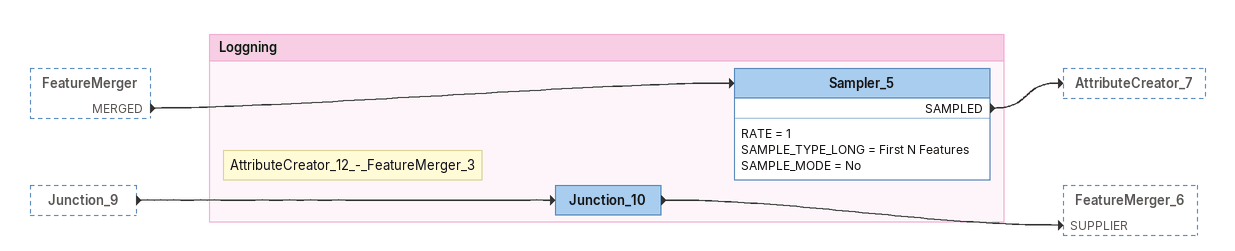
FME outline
FeatureMerger [outside]
    MERGED -> Sampler_5
Junction_9 [outside]
    -> Junction_10

Bookmark: Loggning
Note: AttributeCreator_12_-_FeatureMerger_3
Junction_10
    -> FeatureMerger_6 [SUPPLIER]
Sampler_5
    RATE = 1
    SAMPLE_TYPE_LONG = First N Features
    SAMPLE_MODE = No
    SAMPLED -> AttributeCreator_7
